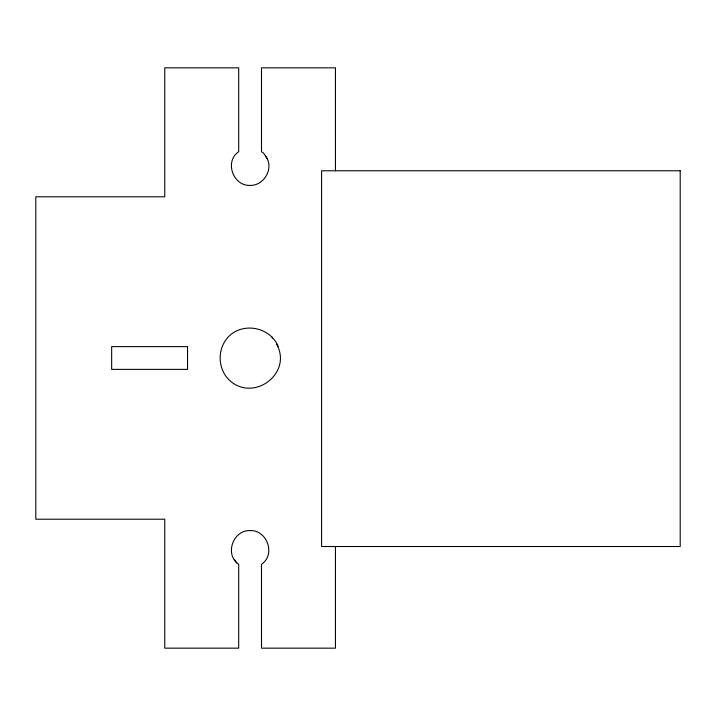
<?xml version="1.0" encoding="UTF-8"?>
<svg xmlns="http://www.w3.org/2000/svg" width="716" height="716" viewBox="0 0 716 716"><rect width="100%" height="100%" fill="white"/><g stroke="black" fill="none" stroke-linecap="round" stroke-linejoin="round"><path stroke-width="1.07" d="M335.455 546.514L335.446 648.159L261.501 648.159L261.501 564.298C275.902 554.703 267.301 529.947 250.099 530.583C232.906 529.947 224.296 554.703 238.696 564.298L238.696 648.159L164.761 648.159L164.761 519.198L35.8 519.198L35.8 196.802L164.761 196.802L164.761 67.841L238.696 67.841L238.696 151.703C224.296 161.297 232.906 186.053 250.099 185.417C264.428 185.766 274.505 167.598 265.564 156.124M278.157 346.374C270.236 327.123 243.315 321.788 228.628 336.52C217.333 348.298 217.333 367.702 228.628 379.48C252.766 403.412 293.291 373.546 276.465 343.841M267.623 159.203L263.515 153.045L261.501 151.703L261.501 67.841L335.446 67.841L335.455 170.775M271.579 336.52L272.59 338.041M234.633 559.876L236.692 562.955M680.2 170.775L321.582 170.775L321.582 546.514L680.2 546.514L680.2 170.775M187.538 346.616L111.66 346.616L111.66 369.384L187.538 369.384L187.538 346.616"/></g></svg>
